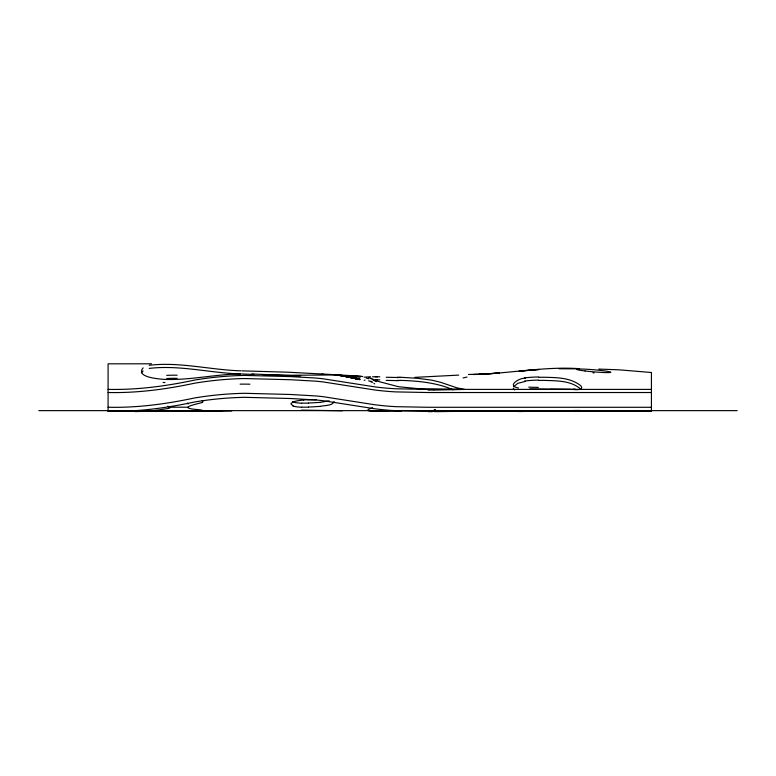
<?xml version="1.0" encoding="UTF-8"?>
<svg xmlns="http://www.w3.org/2000/svg" width="776" height="776" viewBox="0 0 776 776"><rect width="100%" height="100%" fill="white"/><g stroke="black" fill="none" stroke-linecap="round" stroke-linejoin="round"><path stroke-width="1.16" d="M187.637 403.093L188.141 404.005M513.586 386.836L517.65 383.383L525.478 381.365M141.348 372.829L143.094 371.006M143.094 367.873C135.034 377.505 159.827 379.047 164.958 379.425C190.236 380.269 215.117 374.333 240.347 373.916M364.186 377.194L370.501 376.748M364.186 380.327L365.011 380.095M202.381 402.482C191.536 405.237 178.121 408.205 198.714 409.66A30.41 1.678 2.1 0 1 200.984 409.97L203.39 410.679L134.849 411.522L163.086 410.892M294.356 401.357L291.184 403.345A41.012 7.236 -1.9 0 0 290.981 403.976L293.095 405.897M372.645 407.778C351.606 414.452 406.44 409.456 400.95 411.348M580.933 410.863L573.415 411.319M168.431 408.467L154.026 410.601A21.466 0.902 -2.4 0 0 154.424 410.853M329.14 400.814L320.294 402.366M149.205 365.273C179.838 361.645 210.451 369.997 241.113 370.821M149.205 368.406C179.838 364.769 210.461 373.14 241.113 373.945M525.478 378.242C520.075 377.427 505.709 385.885 518.504 388M320.294 406.391C324.465 405.237 332.516 405.993 334.126 401.59M414.888 377.359L458.684 375.109M305.249 399.688L306.093 399.64M479.461 374.216C512.664 372.975 545.625 366.427 578.935 368.639L559.05 368.59L578.935 368.639M428.274 411.668L430.243 411.697M473.341 374.517L486.872 374.148M231.626 410.94L207.299 411.309M342.429 410.776L301.379 410.106M433.881 389.63L427.789 389.775L430.243 389.785M433.338 389.746L461.4 389.416M221.315 411.202L222.45 411.183L220.229 411.222M434.395 411.639L461.788 411.329L437.208 411.484M308.382 403.142L305.647 403.161A17.518 2.716 -2 0 1 301.951 403.093M308.382 407.167L305.647 407.187A17.518 2.716 -2 0 1 301.951 407.119M432.358 411.668L431.049 411.687M334.592 374.963L338.598 374.886L288.109 372.208L242.209 370.87M431.049 389.775L465.028 389.465L456.763 387.796L440.419 382.238L431.863 380.182L417.827 378.339L399.902 377.223M220.539 411.212L218.793 411.241M220.297 411.212L219.763 411.222M218.24 411.251L213.361 411.29M219.472 411.222L195.746 410.892M337.298 374.963L284.239 375.293L251.841 373.993M573.415 389.406C580.564 390.561 585.599 388.048 577.654 383.548C567.625 377.408 555.315 377.592 543.947 377.252A37.801 7.12 1 0 0 539 377.311M574.376 411.028L531.085 411.183M461.613 389.416L420.194 388.863L398.99 386.787M108.087 389.377C137.158 390.027 166.025 386.167 194.398 380.114A314.697 314.697 0 0 1 202.07 378.911A345.756 345.756 0 0 1 237.087 375.642A293.415 293.415 0 0 1 244.896 375.419L290.699 376.602L315.89 378.048A264.073 264.073 0 0 1 323.456 378.843L374.274 386.787A266.653 266.653 0 0 0 396.08 388.786L427.877 389.397L651.433 389.397M108.087 392.51C137.158 393.16 166.025 389.29 194.398 383.247A314.697 314.697 0 0 1 202.07 382.044A345.756 345.756 0 0 1 237.087 378.766A293.415 293.415 0 0 1 244.896 378.552L290.699 379.736L315.89 381.181A264.073 264.073 0 0 1 323.456 381.976L374.274 389.921A266.653 266.653 0 0 0 396.08 391.909L427.877 392.53L651.433 392.52M108.087 407.264C137.158 407.914 166.025 404.053 194.398 398.001A314.697 314.697 0 0 1 202.07 396.798A345.756 345.756 0 0 1 237.087 393.529A293.415 293.415 0 0 1 244.896 393.306L290.699 394.489L315.89 395.944A264.073 264.073 0 0 1 323.456 396.73L374.274 404.674A266.653 266.653 0 0 0 396.08 406.673L427.877 407.284L651.433 407.284M188.519 407.216L169.1 407.225M151.475 363.798L108.087 363.828L108.087 411.309C137.158 411.91 166.025 408.089 194.398 402.026A314.697 314.697 0 0 1 202.07 400.823A345.756 345.756 0 0 1 237.087 397.555A293.415 293.415 0 0 1 244.896 397.331L290.699 398.515L315.89 399.96A264.073 264.073 0 0 1 323.456 400.755L374.274 408.7A266.653 266.653 0 0 0 396.08 410.698L427.877 411.309L651.433 411.309L651.433 372.509L618.695 369.803L598.81 369.085M212.527 411.29L210.277 411.299M574.385 389.406L575.608 389.406L550.213 389.397M182.602 411.319L188.015 411.309M524.382 411.202L526.603 411.202M575.385 411.319L572.639 411.319M38.8 410.64L737.2 410.64M179.799 411.261L181.778 411.261M205.863 411.309L208.734 411.299M523.286 411.202L508.62 410.902M206.513 411.309L108.087 411.309M176.812 411.261L162.029 411.193M469.8 411.348L529.028 411.309M588.674 411.358L633.42 411.29M651.433 411.299L638.386 411.29M583.707 411.358L548.913 411.309M466.715 411.348L438.906 411.135M375.312 376.729L379.813 376.758M375.312 379.862L379.813 379.891M570.767 389.406L529.892 388.902M570.767 411.319L532.452 410.902M336.687 374.934L357.629 375.914M438.43 411.154L465.028 411.377L462.108 410.931M360.142 375.962L340.266 375.39L359.783 379.445L340.227 375.264M262.065 374.595L300.651 375.894M254.033 374.42L241.996 373.993M399.902 380.347C417.992 380.929 436.413 382.519 453.203 389.843M164.958 382.558L163.067 382.461M321.594 374.187L324.009 374.371M339.655 375.613L360.132 377.243M154.996 410.96L154.249 410.863M360.714 376.282L362.77 376.525M340.257 375.662L359.938 378.96L340.227 375.371M398.272 386.661L374.624 380.444M359.763 379.532L337.929 374.75L359.763 379.619L338.52 374.837M368.678 378.775L366.253 378.106M167.81 406.188L169.915 407.642A20.448 2.629 2.3 0 1 168.596 408.486M293.095 401.871L292.426 401.609M514.701 390.008L513.285 388.359M580.758 389.154C570.855 380.318 556.411 380.861 543.947 380.385A37.801 7.12 1 0 0 539 380.444M240.124 384.149A126.915 57.472 -1.3 0 1 249.891 384.198M166.714 375.361A134.694 22.834 10.3 0 1 177.171 375.186M166.714 378.494A134.694 22.834 10.3 0 1 177.171 378.319M467.026 377.039A99.755 4.016 -10.2 0 1 463.088 377.941M468.462 374.498A45.241 0.495 -2.8 0 1 482.876 374.013M592.942 372.81A17.072 1.048 4.9 0 1 594.077 372.907M524.469 377.96A31.797 6.528 1.5 0 1 538.699 376.971M575.123 389.465A27.121 0.582 1.3 0 1 572.562 389.474M538.331 387.399A34.26 2.144 -0.4 0 1 528.737 387.127M524.469 381.084A31.797 6.528 1.5 0 1 538.699 380.104M397.283 377.252A32.99 1.95 2.5 0 1 400.028 377.359M386.225 377.262A34.901 0.912 1.8 0 1 398.719 377.553M376.418 381.617A116.196 5.956 21.9 0 1 372.907 379.803M373.576 379.425A75.02 1.659 10.9 0 1 371.044 378.824M371.811 378.407A76.756 2.377 7.6 0 1 368.619 377.737M372.48 376.816A41.283 0.737 1.2 0 1 377.495 376.816M397.283 380.385A32.99 1.95 2.5 0 1 400.028 380.483M386.225 380.395A34.901 0.912 1.8 0 1 398.719 380.676M374.711 383.877A116.196 5.956 21.9 0 1 373.935 383.47M372.703 382.345A75.02 1.659 10.9 0 1 371.044 381.947M371.811 381.53A76.756 2.377 7.6 0 1 368.619 380.87M373.634 379.949A41.283 0.737 1.2 0 1 377.495 379.949M202.526 401.182A20.525 3.201 1 0 1 202.293 402.482M202.167 400.785A27.645 4.307 1.7 0 1 202.652 401.182M157.033 411.493A28.916 1.164 -2.2 0 1 153.803 410.999M301.67 403.21A19.371 3.385 -3 0 1 292.795 401.9M318.034 402.453A21.903 3.434 -2 0 1 308.46 402.986M320.197 402.327A23.755 4.113 -1.8 0 1 318.267 402.531M306.772 399.931A22.417 2.638 -1 0 1 316.162 399.718M303.474 399.892A20.176 3.249 -0.7 0 1 305.375 399.756M294.812 401.405A19.739 3.385 -0.5 0 1 303.765 400.018M301.67 407.235A19.371 3.385 -3 0 1 292.795 405.926M318.034 406.469A21.903 3.434 -2 0 1 308.46 407.012M320.197 406.352A23.755 4.113 -1.8 0 1 318.267 406.556M435.52 409.582A41.855 0.601 -0.4 0 1 434.172 409.592M522.849 411.522A103.848 2.047 -1 0 1 518.135 411.522M580.147 410.446A37.83 0.951 -0.2 0 1 572.659 410.504M575.123 411.377A27.121 0.582 1.3 0 1 572.562 411.396M539.155 369.492L519.26 371.151L539.155 369.492M499.356 372.955L483.225 374.197L499.356 373.023M585.065 370.967A17.072 1.048 4.9 0 0 610.828 372.257A17.072 1.048 4.9 0 0 585.57 369.182A17.072 1.048 4.9 0 0 585.065 370.967"/></g></svg>
